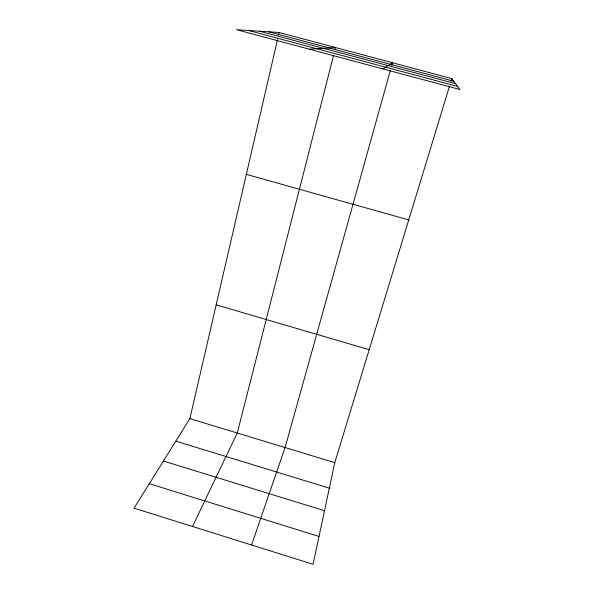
<?xml version="1.0" encoding="UTF-8"?>
<svg xmlns="http://www.w3.org/2000/svg" width="594" height="594" viewBox="0 0 594 594"><rect width="100%" height="100%" fill="white"/><g stroke="black" fill="none" stroke-linecap="round" stroke-linejoin="round"><path stroke-width="0.89" d="M449.376 86.583L334.771 462.659L313.075 564.3L134.051 508.174L189.865 418.621L277.487 39.694M278.527 35.194L279.158 32.492L451.811 78.601L459.949 89.531L236.561 29.7L279.158 32.492M333.509 55.554L237.273 433.026L192.493 526.499M335.098 49.332L335.551 47.55L309.303 49.183M390.28 70.76L285.083 447.557L251.559 545.017M391.773 65.429L392.515 62.764L383.004 68.926M451.002 81.259L451.811 78.601M268.785 31.809L453.786 81.252M259.444 31.2L455.568 83.65M248.574 30.487L457.647 86.442M246.347 174.361L408.746 219.921M216.171 304.863L369.193 349.695M189.865 418.621L334.771 462.659M175.824 441.156L329.321 488.171M163.432 461.033L324.51 510.714M149.302 483.702L319.015 536.456"/></g></svg>
